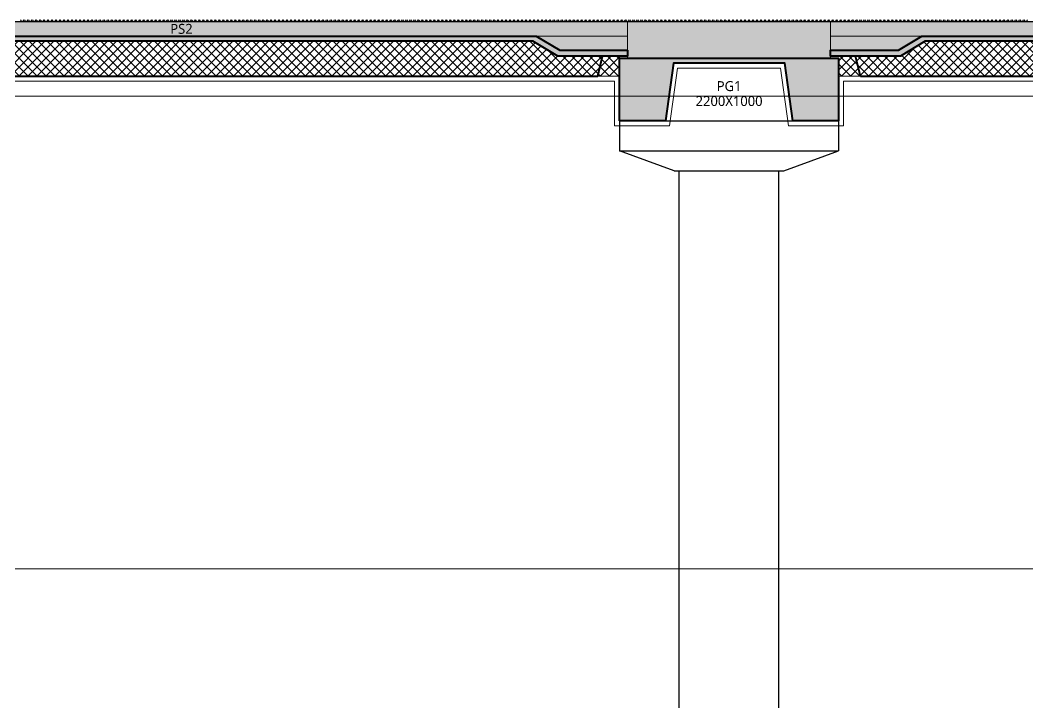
# Model space of a CAD drawing. Header units: millimetres. Extents: x 0 to 420000, y 0 to 297000.
# Drawn here: x 269893 to 280014, y 161405 to 168263 of the extents above; entities that cross this region are included whole.
import ezdxf
from ezdxf.enums import TextEntityAlignment as Align

# ---------------------------------------------------------------- set-up
doc = ezdxf.new("R2010")
doc.units = ezdxf.units.MM
doc.linetypes.add('CEN', pattern=[62, 60, -1, 0, -1])
for name, color, linetype, lineweight in [('A-AXIS-LINE', 1, 'CEN', 15), ('A-CONC-LIN1', 2, 'Continuous', 40), ('A-CONC-LIN2', 7, 'Continuous', 25), ('A-ELEV-LIN2', 7, 'Continuous', 25), ('A-XXXX-INSL1', 15, 'Continuous', 18), ('A-XXXX-INSL2', 8, 'Continuous', 18)]:
    doc.layers.add(name, color=color, linetype=linetype, lineweight=lineweight)
doc.layers.add('A-CONC-SOLD', color=253, linetype='CEN')
doc.layers.add('A-XXXX-NPLT', color=144, linetype='Continuous', lineweight=15, plot=False)
doc.styles.add('맑은고딕', font='')
doc.styles.get('맑은고딕').set_extended_font_data('Malgun Gothic')

# ---------------------------------------------------------------- blocks, each defined once
blk = doc.blocks.new('axis(220316)')
at = {"layer": 'A-AXIS-LINE', "ltscale": 1000}
for p, q in [((4631788.1, -432118.7), (4955413.1, -432118.7)), ((4631788.1, -436868.7), (4955413.1, -436868.7))]:
    blk.add_line(p, q, dxfattribs=at)
blk = doc.blocks.new('PG1')
at = {"layer": 'A-CONC-SOLD'}
h = blk.add_hatch(color=256, dxfattribs=at)
h.dxf.hatch_style = 1
h.paths.add_polyline_path([(4800581, -237069), (4800581, -237439), (4802621, -237439), (4802621, -237069)])
h = blk.add_hatch(color=256, dxfattribs=at)
h.dxf.hatch_style = 1
h.paths.add_polyline_path([(4800501, -238069), (4800501, -237439), (4802701, -237439), (4802701, -238069), (4802241, -238069), (4802161, -237489), (4801041, -237489), (4800961, -238069)])
at = {"layer": 'A-CONC-LIN1'}
blk.add_lwpolyline([(4800501, -238069), (4800501, -237439), (4802701, -237439), (4802701, -238069), (4802241, -238069), (4802161, -237489), (4801041, -237489), (4800961, -238069), (4800501, -238069)], dxfattribs=at)
at = {"layer": 'A-CONC-LIN2'}
blk.add_line((4800581, -237069), (4802621, -237069), dxfattribs=at)
at = {"layer": 'A-XXXX-NPLT'}
blk.add_lwpolyline([(4802701, -238069), (4800501, -238069), (4800501, -237439), (4800581, -237439), (4800581, -237069), (4802621, -237069), (4802621, -237439), (4802701, -237439)], close=True, dxfattribs=at)
at = {"layer": 'A-XXXX-NPLT', "style": '맑은고딕'}
for s, p in [('PG1', (4801601, -237719)), ('2200X1000', (4801601, -237869))]:
    blk.add_text(s, height=100, dxfattribs=at).set_placement(p, align=Align.MIDDLE)
blk = doc.blocks.new('PS2(횡)')
at = {"layer": 'A-CONC-SOLD'}
h = blk.add_hatch(color=256, dxfattribs=at)
h.dxf.hatch_style = 1
h.paths.add_polyline_path([(1020, 0), (1020, -290), (1700, -290), (1937, -150), (9063, -150), (9300, -290), (9980, -290), (9980, 0)])
h = blk.add_hatch(color=256, dxfattribs=at)
h.dxf.hatch_style = 1
h.paths.add_polyline_path([(9980, -290), (9980, -350), (9280, -350), (9030, -200), (1970, -200), (1720, -350), (1020, -350), (1020, -290), (1700, -290), (1937, -150), (9063, -150), (9300, -290)])
at = {"layer": 'A-XXXX-INSL2'}
h = blk.add_hatch(dxfattribs=at)
h.set_pattern_fill('ANSI37', color=256, scale=20)
h.set_pattern_definition([(45, (-244012.5, -188500), (-44.90128, 44.90128), []), (135, (-244012.5, -188500), (-44.90128, -44.90128), [])])
h.paths.add_polyline_path([(1100, -550), (9900, -550), (9900, -350), (9280, -350), (9030, -200), (1970, -200), (1720, -350), (1100, -350)])
at = {"layer": 'A-CONC-LIN1', "color": 2}
for p, q in [((1320, -550), (1270, -350)), ((9680, -550), (9730, -350)), ((1320, -550), (9680, -550))]:
    blk.add_line(p, q, dxfattribs=at)
blk.add_lwpolyline([(9980, -290), (9980, -350), (9280, -350), (9030, -200), (1970, -200), (1720, -350), (1020, -350), (1020, -290), (1700, -290), (1937, -150), (9063, -150), (9300, -290)], close=True, dxfattribs=at)
at = {"layer": 'A-CONC-LIN2'}
blk.add_line((1020, 0), (9980, 0), dxfattribs=at)
at = {"layer": 'A-XXXX-INSL2'}
for p, q in [((1320, -550), (1100, -550)), ((9680, -550), (9900, -550))]:
    blk.add_line(p, q, dxfattribs=at)
at = {"layer": 'A-XXXX-NPLT'}
for p, q in [((1937, -150), (1020, -150)), ((9063, -150), (9980, -150))]:
    blk.add_line(p, q, dxfattribs=at)
at = {"layer": 'A-XXXX-NPLT', "style": '맑은고딕'}
blk.add_text('PS2', height=100, dxfattribs=at).set_placement((5500, -75), align=Align.MIDDLE)
blk = doc.blocks.new('횡지하층')
at = {"layer": 'A-ELEV-LIN2'}
for p, q in [((4877501, -238361), (4879701, -238361)), ((4877501, -238361), (4877501, -238661)), ((4879701, -238361), (4879701, -238661)), ((4877501, -238661), (4879701, -238661)), ((4878051, -238861), (4877501, -238661)), ((4879151, -238861), (4879701, -238661)), ((4878051, -238861), (4879151, -238861)), ((4878101, -247111), (4878101, -238861)), ((4879101, -247111), (4879101, -238861))]:
    blk.add_line(p, q, dxfattribs=at)
at = {"layer": 'A-XXXX-INSL1'}
blk.add_lwpolyline([(4886001, -237961), (4879751, -237961), (4879751, -238411), (4879197, -238411), (4879117, -237831), (4878084, -237831), (4878004, -238411), (4877451, -238411), (4877451, -237961), (4868751, -237961), (4868751, -238411), (4868197, -238411), (4868117, -237831), (4867084, -237831), (4867004, -238411), (4866451, -238411), (4866451, -237961), (4857751, -237961)], dxfattribs=at)
at = {"layer": 'A-XXXX-INSL2'}
for points in [[(4881599, -237347), (4881592, -237357), (4881581, -237361), (4881570, -237357), (4881563, -237347)], [(4881559, -237347), (4881552, -237357), (4881541, -237361), (4881530, -237357), (4881523, -237347)], [(4881519, -237347), (4881512, -237357), (4881501, -237361), (4881490, -237357), (4881483, -237347)], [(4881479, -237347), (4881472, -237357), (4881461, -237361), (4881450, -237357), (4881443, -237347)], [(4881439, -237347), (4881432, -237357), (4881421, -237361), (4881410, -237357), (4881403, -237347)], [(4881399, -237347), (4881392, -237357), (4881381, -237361), (4881370, -237357), (4881363, -237347)], [(4881359, -237347), (4881352, -237357), (4881341, -237361), (4881330, -237357), (4881323, -237347)], [(4881319, -237347), (4881312, -237357), (4881301, -237361), (4881290, -237357), (4881283, -237347)], [(4881279, -237347), (4881272, -237357), (4881261, -237361), (4881250, -237357), (4881243, -237347)], [(4881239, -237347), (4881232, -237357), (4881221, -237361), (4881210, -237357), (4881203, -237347)], [(4881199, -237347), (4881192, -237357), (4881181, -237361), (4881170, -237357), (4881163, -237347)], [(4881159, -237347), (4881152, -237357), (4881141, -237361), (4881130, -237357), (4881123, -237347)], [(4881119, -237347), (4881112, -237357), (4881101, -237361), (4881090, -237357), (4881083, -237347)], [(4881079, -237347), (4881072, -237357), (4881061, -237361), (4881050, -237357), (4881043, -237347)], [(4881039, -237347), (4881032, -237357), (4881021, -237361), (4881010, -237357), (4881003, -237347)], [(4880999, -237347), (4880992, -237357), (4880981, -237361), (4880970, -237357), (4880963, -237347)], [(4880959, -237347), (4880952, -237357), (4880941, -237361), (4880930, -237357), (4880923, -237347)], [(4880919, -237347), (4880912, -237357), (4880901, -237361), (4880890, -237357), (4880883, -237347)], [(4880879, -237347), (4880872, -237357), (4880861, -237361), (4880850, -237357), (4880843, -237347)], [(4880839, -237347), (4880832, -237357), (4880821, -237361), (4880810, -237357), (4880803, -237347)], [(4880799, -237347), (4880792, -237357), (4880781, -237361), (4880770, -237357), (4880763, -237347)], [(4880759, -237347), (4880752, -237357), (4880741, -237361), (4880730, -237357), (4880723, -237347)], [(4880719, -237347), (4880712, -237357), (4880701, -237361), (4880690, -237357), (4880683, -237347)], [(4880679, -237347), (4880672, -237357), (4880661, -237361), (4880650, -237357), (4880643, -237347)], [(4880639, -237347), (4880632, -237357), (4880621, -237361), (4880610, -237357), (4880603, -237347)], [(4880599, -237347), (4880592, -237357), (4880581, -237361), (4880570, -237357), (4880563, -237347)], [(4880559, -237347), (4880552, -237357), (4880541, -237361), (4880530, -237357), (4880523, -237347)], [(4880519, -237347), (4880512, -237357), (4880501, -237361), (4880490, -237357), (4880483, -237347)], [(4880479, -237347), (4880472, -237357), (4880461, -237361), (4880450, -237357), (4880443, -237347)], [(4880439, -237347), (4880432, -237357), (4880421, -237361), (4880410, -237357), (4880403, -237347)], [(4880399, -237347), (4880392, -237357), (4880381, -237361), (4880370, -237357), (4880363, -237347)], [(4880359, -237347), (4880352, -237357), (4880341, -237361), (4880330, -237357), (4880323, -237347)], [(4880319, -237347), (4880312, -237357), (4880301, -237361), (4880290, -237357), (4880283, -237347)], [(4880279, -237347), (4880272, -237357), (4880261, -237361), (4880250, -237357), (4880243, -237347)], [(4880239, -237347), (4880232, -237357), (4880221, -237361), (4880210, -237357), (4880203, -237347)], [(4880199, -237347), (4880192, -237357), (4880181, -237361), (4880170, -237357), (4880163, -237347)], [(4880159, -237347), (4880152, -237357), (4880141, -237361), (4880130, -237357), (4880123, -237347)], [(4880119, -237347), (4880112, -237357), (4880101, -237361), (4880090, -237357), (4880083, -237347)], [(4880079, -237347), (4880072, -237357), (4880061, -237361), (4880050, -237357), (4880043, -237347)], [(4880039, -237347), (4880032, -237357), (4880021, -237361), (4880010, -237357), (4880003, -237347)], [(4879999, -237347), (4879992, -237357), (4879981, -237361), (4879970, -237357), (4879963, -237347)], [(4879959, -237347), (4879952, -237357), (4879941, -237361), (4879930, -237357), (4879923, -237347)], [(4879919, -237347), (4879912, -237357), (4879901, -237361), (4879890, -237357), (4879883, -237347)], [(4879879, -237347), (4879872, -237357), (4879861, -237361), (4879850, -237357), (4879843, -237347)], [(4879839, -237347), (4879832, -237357), (4879821, -237361), (4879810, -237357), (4879803, -237347)], [(4879799, -237347), (4879792, -237357), (4879781, -237361), (4879770, -237357), (4879763, -237347)], [(4879759, -237347), (4879752, -237357), (4879741, -237361), (4879730, -237357), (4879723, -237347)], [(4879719, -237347), (4879712, -237357), (4879701, -237361), (4879690, -237357), (4879683, -237347)], [(4879679, -237347), (4879672, -237357), (4879661, -237361), (4879650, -237357), (4879643, -237347)], [(4879639, -237347), (4879632, -237357), (4879621, -237361), (4879610, -237357), (4879603, -237347)], [(4879599, -237347), (4879592, -237357), (4879581, -237361), (4879570, -237357), (4879563, -237347)], [(4879559, -237347), (4879552, -237357), (4879541, -237361), (4879530, -237357), (4879523, -237347)], [(4879519, -237347), (4879512, -237357), (4879501, -237361), (4879490, -237357), (4879483, -237347)], [(4879479, -237347), (4879472, -237357), (4879461, -237361), (4879450, -237357), (4879443, -237347)], [(4879439, -237347), (4879432, -237357), (4879421, -237361), (4879410, -237357), (4879403, -237347)], [(4879399, -237347), (4879392, -237357), (4879381, -237361), (4879370, -237357), (4879363, -237347)], [(4879359, -237347), (4879352, -237357), (4879341, -237361), (4879330, -237357), (4879323, -237347)], [(4879319, -237347), (4879312, -237357), (4879301, -237361), (4879290, -237357), (4879283, -237347)], [(4879279, -237347), (4879272, -237357), (4879261, -237361), (4879250, -237357), (4879243, -237347)], [(4879239, -237347), (4879232, -237357), (4879221, -237361), (4879210, -237357), (4879203, -237347)], [(4879199, -237347), (4879192, -237357), (4879181, -237361), (4879170, -237357), (4879163, -237347)], [(4879159, -237347), (4879152, -237357), (4879141, -237361), (4879130, -237357), (4879123, -237347)], [(4879119, -237347), (4879112, -237357), (4879101, -237361), (4879090, -237357), (4879083, -237347)], [(4879079, -237347), (4879072, -237357), (4879061, -237361), (4879050, -237357), (4879043, -237347)], [(4879039, -237347), (4879032, -237357), (4879021, -237361), (4879010, -237357), (4879003, -237347)], [(4878999, -237347), (4878992, -237357), (4878981, -237361), (4878970, -237357), (4878963, -237347)], [(4878959, -237347), (4878952, -237357), (4878941, -237361), (4878930, -237357), (4878923, -237347)], [(4878919, -237347), (4878912, -237357), (4878901, -237361), (4878890, -237357), (4878883, -237347)], [(4878879, -237347), (4878872, -237357), (4878861, -237361), (4878850, -237357), (4878843, -237347)], [(4878839, -237347), (4878832, -237357), (4878821, -237361), (4878810, -237357), (4878803, -237347)], [(4878799, -237347), (4878792, -237357), (4878781, -237361), (4878770, -237357), (4878763, -237347)], [(4878759, -237347), (4878752, -237357), (4878741, -237361), (4878730, -237357), (4878723, -237347)], [(4878719, -237347), (4878712, -237357), (4878701, -237361), (4878690, -237357), (4878683, -237347)], [(4878679, -237347), (4878672, -237357), (4878661, -237361), (4878650, -237357), (4878643, -237347)], [(4878639, -237347), (4878632, -237357), (4878621, -237361), (4878610, -237357), (4878603, -237347)], [(4878599, -237347), (4878592, -237357), (4878581, -237361), (4878570, -237357), (4878563, -237347)], [(4878559, -237347), (4878552, -237357), (4878541, -237361), (4878530, -237357), (4878523, -237347)], [(4878519, -237347), (4878512, -237357), (4878501, -237361), (4878490, -237357), (4878483, -237347)], [(4878479, -237347), (4878472, -237357), (4878461, -237361), (4878450, -237357), (4878443, -237347)], [(4878439, -237347), (4878432, -237357), (4878421, -237361), (4878410, -237357), (4878403, -237347)], [(4878399, -237347), (4878392, -237357), (4878381, -237361), (4878370, -237357), (4878363, -237347)], [(4878359, -237347), (4878352, -237357), (4878341, -237361), (4878330, -237357), (4878323, -237347)], [(4878319, -237347), (4878312, -237357), (4878301, -237361), (4878290, -237357), (4878283, -237347)], [(4878279, -237347), (4878272, -237357), (4878261, -237361), (4878250, -237357), (4878243, -237347)], [(4878239, -237347), (4878232, -237357), (4878221, -237361), (4878210, -237357), (4878203, -237347)], [(4878199, -237347), (4878192, -237357), (4878181, -237361), (4878170, -237357), (4878163, -237347)], [(4878159, -237347), (4878152, -237357), (4878141, -237361), (4878130, -237357), (4878123, -237347)], [(4878119, -237347), (4878112, -237357), (4878101, -237361), (4878090, -237357), (4878083, -237347)], [(4878079, -237347), (4878072, -237357), (4878061, -237361), (4878050, -237357), (4878043, -237347)], [(4878039, -237347), (4878032, -237357), (4878021, -237361), (4878010, -237357), (4878003, -237347)], [(4877999, -237347), (4877992, -237357), (4877981, -237361), (4877970, -237357), (4877963, -237347)], [(4877959, -237347), (4877952, -237357), (4877941, -237361), (4877930, -237357), (4877923, -237347)], [(4877919, -237347), (4877912, -237357), (4877901, -237361), (4877890, -237357), (4877883, -237347)], [(4877879, -237347), (4877872, -237357), (4877861, -237361), (4877850, -237357), (4877843, -237347)], [(4877839, -237347), (4877832, -237357), (4877821, -237361), (4877810, -237357), (4877803, -237347)], [(4877799, -237347), (4877792, -237357), (4877781, -237361), (4877770, -237357), (4877763, -237347)], [(4877759, -237347), (4877752, -237357), (4877741, -237361), (4877730, -237357), (4877723, -237347)], [(4877719, -237347), (4877712, -237357), (4877701, -237361), (4877690, -237357), (4877683, -237347)], [(4877679, -237347), (4877672, -237357), (4877661, -237361), (4877650, -237357), (4877643, -237347)], [(4877639, -237347), (4877632, -237357), (4877621, -237361), (4877610, -237357), (4877603, -237347)], [(4877599, -237347), (4877592, -237357), (4877581, -237361), (4877570, -237357), (4877563, -237347)], [(4877559, -237347), (4877552, -237357), (4877541, -237361), (4877530, -237357), (4877523, -237347)], [(4877519, -237347), (4877512, -237357), (4877501, -237361), (4877490, -237357), (4877483, -237347)], [(4877479, -237347), (4877472, -237357), (4877461, -237361), (4877450, -237357), (4877443, -237347)], [(4877439, -237347), (4877432, -237357), (4877421, -237361), (4877410, -237357), (4877403, -237347)], [(4877399, -237347), (4877392, -237357), (4877381, -237361), (4877370, -237357), (4877363, -237347)], [(4877359, -237347), (4877352, -237357), (4877341, -237361), (4877330, -237357), (4877323, -237347)], [(4877319, -237347), (4877312, -237357), (4877301, -237361), (4877290, -237357), (4877283, -237347)], [(4877279, -237347), (4877272, -237357), (4877261, -237361), (4877250, -237357), (4877243, -237347)], [(4877239, -237347), (4877232, -237357), (4877221, -237361), (4877210, -237357), (4877203, -237347)], [(4877199, -237347), (4877192, -237357), (4877181, -237361), (4877170, -237357), (4877163, -237347)], [(4877159, -237347), (4877152, -237357), (4877141, -237361), (4877130, -237357), (4877123, -237347)], [(4877119, -237347), (4877112, -237357), (4877101, -237361), (4877090, -237357), (4877083, -237347)], [(4877079, -237347), (4877072, -237357), (4877061, -237361), (4877050, -237357), (4877043, -237347)], [(4877039, -237347), (4877032, -237357), (4877021, -237361), (4877010, -237357), (4877003, -237347)], [(4876999, -237347), (4876992, -237357), (4876981, -237361), (4876970, -237357), (4876963, -237347)], [(4876959, -237347), (4876952, -237357), (4876941, -237361), (4876930, -237357), (4876923, -237347)], [(4876919, -237347), (4876912, -237357), (4876901, -237361), (4876890, -237357), (4876883, -237347)], [(4876879, -237347), (4876872, -237357), (4876861, -237361), (4876850, -237357), (4876843, -237347)], [(4876839, -237347), (4876832, -237357), (4876821, -237361), (4876810, -237357), (4876803, -237347)], [(4876799, -237347), (4876792, -237357), (4876781, -237361), (4876770, -237357), (4876763, -237347)], [(4876759, -237347), (4876752, -237357), (4876741, -237361), (4876730, -237357), (4876723, -237347)], [(4876719, -237347), (4876712, -237357), (4876701, -237361), (4876690, -237357), (4876683, -237347)], [(4876679, -237347), (4876672, -237357), (4876661, -237361), (4876650, -237357), (4876643, -237347)], [(4876639, -237347), (4876632, -237357), (4876621, -237361), (4876610, -237357), (4876603, -237347)], [(4876599, -237347), (4876592, -237357), (4876581, -237361), (4876570, -237357), (4876563, -237347)], [(4876559, -237347), (4876552, -237357), (4876541, -237361), (4876530, -237357), (4876523, -237347)], [(4876519, -237347), (4876512, -237357), (4876501, -237361), (4876490, -237357), (4876483, -237347)], [(4876479, -237347), (4876472, -237357), (4876461, -237361), (4876450, -237357), (4876443, -237347)], [(4876439, -237347), (4876432, -237357), (4876421, -237361), (4876410, -237357), (4876403, -237347)], [(4876399, -237347), (4876392, -237357), (4876381, -237361), (4876370, -237357), (4876363, -237347)], [(4876359, -237347), (4876352, -237357), (4876341, -237361), (4876330, -237357), (4876323, -237347)], [(4876319, -237347), (4876312, -237357), (4876301, -237361), (4876290, -237357), (4876283, -237347)], [(4876279, -237347), (4876272, -237357), (4876261, -237361), (4876250, -237357), (4876243, -237347)], [(4876239, -237347), (4876232, -237357), (4876221, -237361), (4876210, -237357), (4876203, -237347)], [(4876199, -237347), (4876192, -237357), (4876181, -237361), (4876170, -237357), (4876163, -237347)], [(4876159, -237347), (4876152, -237357), (4876141, -237361), (4876130, -237357), (4876123, -237347)], [(4876119, -237347), (4876112, -237357), (4876101, -237361), (4876090, -237357), (4876083, -237347)], [(4876079, -237347), (4876072, -237357), (4876061, -237361), (4876050, -237357), (4876043, -237347)], [(4876039, -237347), (4876032, -237357), (4876021, -237361), (4876010, -237357), (4876003, -237347)], [(4875999, -237347), (4875992, -237357), (4875981, -237361), (4875970, -237357), (4875963, -237347)], [(4875959, -237347), (4875952, -237357), (4875941, -237361), (4875930, -237357), (4875923, -237347)], [(4875919, -237347), (4875912, -237357), (4875901, -237361), (4875890, -237357), (4875883, -237347)], [(4875879, -237347), (4875872, -237357), (4875861, -237361), (4875850, -237357), (4875843, -237347)], [(4875839, -237347), (4875832, -237357), (4875821, -237361), (4875810, -237357), (4875803, -237347)], [(4875799, -237347), (4875792, -237357), (4875781, -237361), (4875770, -237357), (4875763, -237347)], [(4875759, -237347), (4875752, -237357), (4875741, -237361), (4875730, -237357), (4875723, -237347)], [(4875719, -237347), (4875712, -237357), (4875701, -237361), (4875690, -237357), (4875683, -237347)], [(4875679, -237347), (4875672, -237357), (4875661, -237361), (4875650, -237357), (4875643, -237347)], [(4875639, -237347), (4875632, -237357), (4875621, -237361), (4875610, -237357), (4875603, -237347)], [(4875599, -237347), (4875592, -237357), (4875581, -237361), (4875570, -237357), (4875563, -237347)], [(4875559, -237347), (4875552, -237357), (4875541, -237361), (4875530, -237357), (4875523, -237347)], [(4875519, -237347), (4875512, -237357), (4875501, -237361), (4875490, -237357), (4875483, -237347)], [(4875479, -237347), (4875472, -237357), (4875461, -237361), (4875450, -237357), (4875443, -237347)], [(4875439, -237347), (4875432, -237357), (4875421, -237361), (4875410, -237357), (4875403, -237347)], [(4875399, -237347), (4875392, -237357), (4875381, -237361), (4875370, -237357), (4875363, -237347)], [(4875359, -237347), (4875352, -237357), (4875341, -237361), (4875330, -237357), (4875323, -237347)], [(4875319, -237347), (4875312, -237357), (4875301, -237361), (4875290, -237357), (4875283, -237347)], [(4875279, -237347), (4875272, -237357), (4875261, -237361), (4875250, -237357), (4875243, -237347)], [(4875239, -237347), (4875232, -237357), (4875221, -237361), (4875210, -237357), (4875203, -237347)], [(4875199, -237347), (4875192, -237357), (4875181, -237361), (4875170, -237357), (4875163, -237347)], [(4875159, -237347), (4875152, -237357), (4875141, -237361), (4875130, -237357), (4875123, -237347)], [(4875119, -237347), (4875112, -237357), (4875101, -237361), (4875090, -237357), (4875083, -237347)], [(4875079, -237347), (4875072, -237357), (4875061, -237361), (4875050, -237357), (4875043, -237347)], [(4875039, -237347), (4875032, -237357), (4875021, -237361), (4875010, -237357), (4875003, -237347)], [(4874999, -237347), (4874992, -237357), (4874981, -237361), (4874970, -237357), (4874963, -237347)], [(4874959, -237347), (4874952, -237357), (4874941, -237361), (4874930, -237357), (4874923, -237347)], [(4874919, -237347), (4874912, -237357), (4874901, -237361), (4874890, -237357), (4874883, -237347)], [(4874879, -237347), (4874872, -237357), (4874861, -237361), (4874850, -237357), (4874843, -237347)], [(4874839, -237347), (4874832, -237357), (4874821, -237361), (4874810, -237357), (4874803, -237347)], [(4874799, -237347), (4874792, -237357), (4874781, -237361), (4874770, -237357), (4874763, -237347)], [(4874759, -237347), (4874752, -237357), (4874741, -237361), (4874730, -237357), (4874723, -237347)], [(4874719, -237347), (4874712, -237357), (4874701, -237361), (4874690, -237357), (4874683, -237347)], [(4874679, -237347), (4874672, -237357), (4874661, -237361), (4874650, -237357), (4874643, -237347)], [(4874639, -237347), (4874632, -237357), (4874621, -237361), (4874610, -237357), (4874603, -237347)], [(4874599, -237347), (4874592, -237357), (4874581, -237361), (4874570, -237357), (4874563, -237347)], [(4874559, -237347), (4874552, -237357), (4874541, -237361), (4874530, -237357), (4874523, -237347)], [(4874519, -237347), (4874512, -237357), (4874501, -237361), (4874490, -237357), (4874483, -237347)], [(4874479, -237347), (4874472, -237357), (4874461, -237361), (4874450, -237357), (4874443, -237347)], [(4874439, -237347), (4874432, -237357), (4874421, -237361), (4874410, -237357), (4874403, -237347)], [(4874399, -237347), (4874392, -237357), (4874381, -237361), (4874370, -237357), (4874363, -237347)], [(4874359, -237347), (4874352, -237357), (4874341, -237361), (4874330, -237357), (4874323, -237347)], [(4874319, -237347), (4874312, -237357), (4874301, -237361), (4874290, -237357), (4874283, -237347)], [(4874279, -237347), (4874272, -237357), (4874261, -237361), (4874250, -237357), (4874243, -237347)], [(4874239, -237347), (4874232, -237357), (4874221, -237361), (4874210, -237357), (4874203, -237347)], [(4874199, -237347), (4874192, -237357), (4874181, -237361), (4874170, -237357), (4874163, -237347)], [(4874159, -237347), (4874152, -237357), (4874141, -237361), (4874130, -237357), (4874123, -237347)], [(4874119, -237347), (4874112, -237357), (4874101, -237361), (4874090, -237357), (4874083, -237347)], [(4874079, -237347), (4874072, -237357), (4874061, -237361), (4874050, -237357), (4874043, -237347)], [(4874039, -237347), (4874032, -237357), (4874021, -237361), (4874010, -237357), (4874003, -237347)], [(4873999, -237347), (4873992, -237357), (4873981, -237361), (4873970, -237357), (4873963, -237347)], [(4873959, -237347), (4873952, -237357), (4873941, -237361), (4873930, -237357), (4873923, -237347)], [(4873919, -237347), (4873912, -237357), (4873901, -237361), (4873890, -237357), (4873883, -237347)], [(4873879, -237347), (4873872, -237357), (4873861, -237361), (4873850, -237357), (4873843, -237347)], [(4873839, -237347), (4873832, -237357), (4873821, -237361), (4873810, -237357), (4873803, -237347)], [(4873799, -237347), (4873792, -237357), (4873781, -237361), (4873770, -237357), (4873763, -237347)], [(4873759, -237347), (4873752, -237357), (4873741, -237361), (4873730, -237357), (4873723, -237347)], [(4873719, -237347), (4873712, -237357), (4873701, -237361), (4873690, -237357), (4873683, -237347)], [(4873679, -237347), (4873672, -237357), (4873661, -237361), (4873650, -237357), (4873643, -237347)], [(4873639, -237347), (4873632, -237357), (4873621, -237361), (4873610, -237357), (4873603, -237347)], [(4873599, -237347), (4873592, -237357), (4873581, -237361), (4873570, -237357), (4873563, -237347)], [(4873559, -237347), (4873552, -237357), (4873541, -237361), (4873530, -237357), (4873523, -237347)], [(4873519, -237347), (4873512, -237357), (4873501, -237361), (4873490, -237357), (4873483, -237347)], [(4873479, -237347), (4873472, -237357), (4873461, -237361), (4873450, -237357), (4873443, -237347)], [(4873439, -237347), (4873432, -237357), (4873421, -237361), (4873410, -237357), (4873403, -237347)], [(4873399, -237347), (4873392, -237357), (4873381, -237361), (4873370, -237357), (4873363, -237347)], [(4873359, -237347), (4873352, -237357), (4873341, -237361), (4873330, -237357), (4873323, -237347)], [(4873319, -237347), (4873312, -237357), (4873301, -237361), (4873290, -237357), (4873283, -237347)], [(4873279, -237347), (4873272, -237357), (4873261, -237361), (4873250, -237357), (4873243, -237347)], [(4873239, -237347), (4873232, -237357), (4873221, -237361), (4873210, -237357), (4873203, -237347)], [(4873199, -237347), (4873192, -237357), (4873181, -237361), (4873170, -237357), (4873163, -237347)], [(4873159, -237347), (4873152, -237357), (4873141, -237361), (4873130, -237357), (4873123, -237347)], [(4873119, -237347), (4873112, -237357), (4873101, -237361), (4873090, -237357), (4873083, -237347)], [(4873079, -237347), (4873072, -237357), (4873061, -237361), (4873050, -237357), (4873043, -237347)], [(4873039, -237347), (4873032, -237357), (4873021, -237361), (4873010, -237357), (4873003, -237347)], [(4872999, -237347), (4872992, -237357), (4872981, -237361), (4872970, -237357), (4872963, -237347)], [(4872959, -237347), (4872952, -237357), (4872941, -237361), (4872930, -237357), (4872923, -237347)], [(4872919, -237347), (4872912, -237357), (4872901, -237361), (4872890, -237357), (4872883, -237347)], [(4872879, -237347), (4872872, -237357), (4872861, -237361), (4872850, -237357), (4872843, -237347)], [(4872839, -237347), (4872832, -237357), (4872821, -237361), (4872810, -237357), (4872803, -237347)], [(4872799, -237347), (4872792, -237357), (4872781, -237361), (4872770, -237357), (4872763, -237347)], [(4872759, -237347), (4872752, -237357), (4872741, -237361), (4872730, -237357), (4872723, -237347)], [(4872719, -237347), (4872712, -237357), (4872701, -237361), (4872690, -237357), (4872683, -237347)], [(4872679, -237347), (4872672, -237357), (4872661, -237361), (4872650, -237357), (4872643, -237347)], [(4872639, -237347), (4872632, -237357), (4872621, -237361), (4872610, -237357), (4872603, -237347)], [(4872599, -237347), (4872592, -237357), (4872581, -237361), (4872570, -237357), (4872563, -237347)], [(4872559, -237347), (4872552, -237357), (4872541, -237361), (4872530, -237357), (4872523, -237347)], [(4872519, -237347), (4872512, -237357), (4872501, -237361), (4872490, -237357), (4872483, -237347)], [(4872479, -237347), (4872472, -237357), (4872461, -237361), (4872450, -237357), (4872443, -237347)], [(4872439, -237347), (4872432, -237357), (4872421, -237361), (4872410, -237357), (4872403, -237347)], [(4872399, -237347), (4872392, -237357), (4872381, -237361), (4872370, -237357), (4872363, -237347)], [(4872359, -237347), (4872352, -237357), (4872341, -237361), (4872330, -237357), (4872323, -237347)], [(4872319, -237347), (4872312, -237357), (4872301, -237361), (4872290, -237357), (4872283, -237347)], [(4872279, -237347), (4872272, -237357), (4872261, -237361), (4872250, -237357), (4872243, -237347)], [(4872239, -237347), (4872232, -237357), (4872221, -237361), (4872210, -237357), (4872203, -237347)], [(4872199, -237347), (4872192, -237357), (4872181, -237361), (4872170, -237357), (4872163, -237347)], [(4872159, -237347), (4872152, -237357), (4872141, -237361), (4872130, -237357), (4872123, -237347)], [(4872119, -237347), (4872112, -237357), (4872101, -237361), (4872090, -237357), (4872083, -237347)], [(4872079, -237347), (4872072, -237357), (4872061, -237361), (4872050, -237357), (4872043, -237347)], [(4872039, -237347), (4872032, -237357), (4872021, -237361), (4872010, -237357), (4872003, -237347)], [(4871999, -237347), (4871992, -237357), (4871981, -237361), (4871970, -237357), (4871963, -237347)], [(4871959, -237347), (4871952, -237357), (4871941, -237361), (4871930, -237357), (4871923, -237347)], [(4871919, -237347), (4871912, -237357), (4871901, -237361), (4871890, -237357), (4871883, -237347)], [(4871879, -237347), (4871872, -237357), (4871861, -237361), (4871850, -237357), (4871843, -237347)], [(4871839, -237347), (4871832, -237357), (4871821, -237361), (4871810, -237357), (4871803, -237347)], [(4871799, -237347), (4871792, -237357), (4871781, -237361), (4871770, -237357), (4871763, -237347)], [(4871759, -237347), (4871752, -237357), (4871741, -237361), (4871730, -237357), (4871723, -237347)], [(4871719, -237347), (4871712, -237357), (4871701, -237361), (4871690, -237357), (4871683, -237347)], [(4871679, -237347), (4871672, -237357), (4871661, -237361), (4871650, -237357), (4871643, -237347)], [(4871639, -237347), (4871632, -237357), (4871621, -237361), (4871610, -237357), (4871603, -237347)], [(4871599, -237347), (4871592, -237357), (4871581, -237361), (4871570, -237357), (4871563, -237347)], [(4871559, -237347), (4871552, -237357), (4871541, -237361), (4871530, -237357), (4871523, -237347)], [(4871519, -237347), (4871512, -237357), (4871501, -237361), (4871490, -237357), (4871483, -237347)]]:
    blk.add_lwpolyline(points, dxfattribs=at)
for p in [(4867601, -237361), (4878601, -237361)]:
    blk.add_blockref('PS2(횡)', p)
at = {"layer": 'A-CONC-LIN1'}
blk.add_blockref('PG1', (77000, -292), dxfattribs=at)

msp = doc.modelspace()

# ---------------------------------------------------------------- block references
at = {"layer": 'A-AXIS-LINE'}
msp.add_blockref('axis(220316)', (-4581588.1, 599618.7), dxfattribs=at)
at = {"layer": 'A-CONC-LIN1'}
msp.add_blockref('횡지하층', (-4601588.1, 405611.1), dxfattribs=at)

doc.saveas('drawing.dxf')
